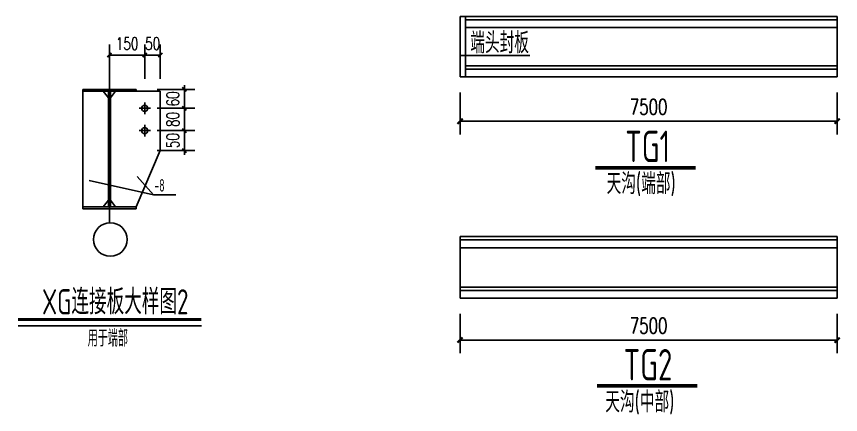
# Model space of a CAD drawing. Extents: x -17471 to 313636, y -71590 to 757901.
# Drawn here: x 224368 to 246005, y 716619 to 727068 of the extents above; entities that cross this region are included whole.
import ezdxf

# ---------------------------------------------------------------- set-up
doc = ezdxf.new("R2010")
doc.units = 0
doc.header["$LTSCALE"] = 1000
doc.header["$MEASUREMENT"] = 0
for name, color, linetype in [('11', 3, 'Continuous'), ('DOTE', 1, 'Continuous'), ('griddim', 51, 'Continuous'), ('PUB_DIM', 3, 'Continuous'), ('THICK', 6, 'Continuous'), ('TK', 7, 'Continuous'), ('板', 4, 'Continuous')]:
    doc.layers.add(name, color=color, linetype=linetype)
doc.layers.add('TEXT', color=7, linetype='Continuous', lineweight=13)
doc.styles.add('_TCH_DIM_T3', font='SIMPLEX', dxfattribs={"width": 0.705882, "bigfont": 'GBCBIG'})
doc.styles.add('TSSD_Dimension', font='Tssdeng.shx', dxfattribs={"width": 0.7, "bigfont": 'hztxt.shx'})
doc.styles.add('TSSD_NORM', font='Tssdeng.shx', dxfattribs={"width": 0.65, "bigfont": 'hztxt.shx'})
doc.dimstyles.new('_TCH_ARCH&&100', dxfattribs={"dimtxt": 297.5, "dimasz": 100, "dimexe": 250, "dimexo": 300, "dimgap": 126.25, "dimtad": 1, "dimdec": 0, "dimzin": 0, "dimdsep": 46, "dimtxsty": '_TCH_DIM_T3', "dimblk": 'ARCHTICK', "dimcen": 0.09, "dimclrt": 7, "dimazin": 2, "dimtfac": 1, "dimtdec": 0, "dimtix": 1, "dimtmove": 2, "dimatfit": 3, "dimfxl": 0, "dimtolj": 1, "dimtzin": 0, "dimarcsym": 0})

# ---------------------------------------------------------------- blocks, each defined once
blk = doc.blocks.new('_ArchTick')
at = {"color": 0, "linetype": 'ByBlock', "const_width": 0.4}
blk.add_lwpolyline([(-0.5, -0.5), (0.5, 0.5)], dxfattribs=at)
blk = doc.blocks.new('*D3123')
at = {"layer": 'Defpoints', "color": 0, "transparency": 16777216}
for p in [(8520600, -2303546), (8521546, -2303546), (8520600, -2304024)]:
    blk.add_point(p, dxfattribs=at)
at = {"layer": 'PUB_DIM', "color": 0, "lineweight": -2, "transparency": 16777216}
for p, q in [((8521546, -2303546), (8521546, -2303446)), ((8520900, -2303546), (8521796, -2303546)), ((8521546, -2304024), (8521546, -2303546)), ((8520900, -2304024), (8521796, -2304024)), ((8521546, -2304024), (8521546, -2304124))]:
    blk.add_line(p, q, dxfattribs=at)
at = {"layer": 'PUB_DIM', "color": 0, "lineweight": -2, "transparency": 16777216, "xscale": 100, "yscale": 100, "zscale": 100}
for p, rotation in [((8521546, -2303546), 270), ((8521546, -2304024), 90)]:
    blk.add_blockref('_ArchTick', p, dxfattribs=dict(at, rotation=rotation))
at = {"layer": 'PUB_DIM', "color": 7, "transparency": 16777216, "insert": (8521271, -2303785), "char_height": 297.5, "attachment_point": 5, "rotation": 90, "style": '_TCH_DIM_T3'}
blk.add_mtext('\\A1;50', dxfattribs=at)
blk = doc.blocks.new('*D3124')
at = {"layer": 'Defpoints', "color": 0, "transparency": 16777216}
for p in [(8520600, -2303014), (8521546, -2303014), (8520600, -2303546)]:
    blk.add_point(p, dxfattribs=at)
at = {"layer": 'PUB_DIM', "color": 0, "lineweight": -2, "transparency": 16777216}
for p, q in [((8520900, -2303014), (8521796, -2303014)), ((8521546, -2303014), (8521546, -2302914)), ((8521546, -2303546), (8521546, -2303014)), ((8520900, -2303546), (8521796, -2303546)), ((8521546, -2303546), (8521546, -2303646))]:
    blk.add_line(p, q, dxfattribs=at)
at = {"layer": 'PUB_DIM', "color": 0, "lineweight": -2, "transparency": 16777216, "xscale": 100, "yscale": 100, "zscale": 100}
for p, rotation in [((8521546, -2303014), 270), ((8521546, -2303546), 90)]:
    blk.add_blockref('_ArchTick', p, dxfattribs=dict(at, rotation=rotation))
at = {"layer": 'PUB_DIM', "color": 7, "transparency": 16777216, "insert": (8521271, -2303280), "char_height": 297.5, "attachment_point": 5, "rotation": 90, "style": '_TCH_DIM_T3'}
blk.add_mtext('\\A1;80', dxfattribs=at)
blk = doc.blocks.new('*D3125')
at = {"layer": 'Defpoints', "color": 0, "transparency": 16777216}
for p in [(8520600, -2302562), (8521546, -2302562), (8520600, -2303014)]:
    blk.add_point(p, dxfattribs=at)
at = {"layer": 'PUB_DIM', "color": 0, "lineweight": -2, "transparency": 16777216}
for p, q in [((8521546, -2302562), (8521546, -2302462)), ((8520900, -2302562), (8521796, -2302562)), ((8521546, -2303014), (8521546, -2302562)), ((8520900, -2303014), (8521796, -2303014)), ((8521546, -2303014), (8521546, -2303114))]:
    blk.add_line(p, q, dxfattribs=at)
at = {"layer": 'PUB_DIM', "color": 0, "lineweight": -2, "transparency": 16777216, "xscale": 100, "yscale": 100, "zscale": 100}
for p, rotation in [((8521546, -2302562), 270), ((8521546, -2303014), 90)]:
    blk.add_blockref('_ArchTick', p, dxfattribs=dict(at, rotation=rotation))
at = {"layer": 'PUB_DIM', "color": 7, "transparency": 16777216, "insert": (8521271, -2302788), "char_height": 297.5, "attachment_point": 5, "rotation": 90, "style": '_TCH_DIM_T3'}
blk.add_mtext('\\A1;60', dxfattribs=at)
blk = doc.blocks.new('*D3126')
at = {"layer": 'Defpoints', "color": 0, "transparency": 16777216}
for p in [(8520600, -2301744), (8519757, -2302607), (8520600, -2302607)]:
    blk.add_point(p, dxfattribs=at)
at = {"layer": 'PUB_DIM', "color": 0, "lineweight": -2, "transparency": 16777216}
for p, q in [((8519757, -2302307), (8519757, -2301494)), ((8520600, -2302307), (8520600, -2301494)), ((8519757, -2301744), (8520600, -2301744))]:
    blk.add_line(p, q, dxfattribs=at)
at = {"layer": 'PUB_DIM', "color": 0, "lineweight": -2, "transparency": 16777216, "xscale": 100, "yscale": 100, "zscale": 100, "rotation": 180}
blk.add_blockref('_ArchTick', (8519757, -2301744), dxfattribs=at)
at = {"layer": 'PUB_DIM', "color": 0, "lineweight": -2, "transparency": 16777216, "xscale": 100, "yscale": 100, "zscale": 100}
blk.add_blockref('_ArchTick', (8520600, -2301744), dxfattribs=at)
at = {"layer": 'PUB_DIM', "color": 7, "transparency": 16777216, "insert": (8520179, -2301469), "char_height": 297.5, "attachment_point": 5, "style": '_TCH_DIM_T3'}
blk.add_mtext('\\A1;150', dxfattribs=at)
blk = doc.blocks.new('*D3127')
at = {"layer": 'Defpoints', "color": 0, "transparency": 16777216}
for p in [(8520972, -2301744), (8520600, -2302607), (8520972, -2302607)]:
    blk.add_point(p, dxfattribs=at)
at = {"layer": 'PUB_DIM', "color": 0, "lineweight": -2, "transparency": 16777216}
for p, q in [((8520600, -2302307), (8520600, -2301494)), ((8520972, -2302307), (8520972, -2301494)), ((8520600, -2301744), (8520972, -2301744))]:
    blk.add_line(p, q, dxfattribs=at)
at = {"layer": 'PUB_DIM', "color": 0, "lineweight": -2, "transparency": 16777216, "xscale": 100, "yscale": 100, "zscale": 100, "rotation": 180}
blk.add_blockref('_ArchTick', (8520600, -2301744), dxfattribs=at)
at = {"layer": 'PUB_DIM', "color": 0, "lineweight": -2, "transparency": 16777216, "xscale": 100, "yscale": 100, "zscale": 100}
blk.add_blockref('_ArchTick', (8520972, -2301744), dxfattribs=at)
at = {"layer": 'PUB_DIM', "color": 7, "transparency": 16777216, "insert": (8520789, -2301469), "char_height": 297.5, "attachment_point": 5, "style": '_TCH_DIM_T3'}
blk.add_mtext('\\A1;50', dxfattribs=at)
blk = doc.blocks.new('*D3171')
at = {"layer": 'Defpoints', "color": 0, "transparency": 16777216}
for p in [(8534157, -2305660), (8541357, -2305660), (8541357, -2306459)]:
    blk.add_point(p, dxfattribs=at)
at = {"layer": 'PUB_DIM', "color": 0, "lineweight": -2, "transparency": 16777216}
for p, q in [((8534157, -2305960), (8534157, -2306709)), ((8541357, -2305960), (8541357, -2306709)), ((8534157, -2306459), (8541357, -2306459))]:
    blk.add_line(p, q, dxfattribs=at)
at = {"layer": 'PUB_DIM', "color": 0, "lineweight": -2, "transparency": 16777216, "xscale": 100, "yscale": 100, "zscale": 100, "rotation": 180}
blk.add_blockref('_ArchTick', (8534157, -2306459), dxfattribs=at)
at = {"layer": 'PUB_DIM', "color": 0, "lineweight": -2, "transparency": 16777216, "xscale": 100, "yscale": 100, "zscale": 100}
blk.add_blockref('_ArchTick', (8541357, -2306459), dxfattribs=at)
at = {"layer": 'PUB_DIM', "color": 7, "transparency": 16777216, "insert": (8537757, -2306184), "char_height": 297.5, "attachment_point": 5, "style": '_TCH_DIM_T3'}
blk.add_mtext('\\A1;7500', dxfattribs=at)
blk = doc.blocks.new('*D3172')
at = {"layer": 'Defpoints', "color": 0, "transparency": 16777216}
for p in [(8534157, -2301435), (8541357, -2301435), (8541357, -2302282)]:
    blk.add_point(p, dxfattribs=at)
at = {"layer": 'PUB_DIM', "color": 0, "lineweight": -2, "transparency": 16777216}
for p, q in [((8534157, -2301735), (8534157, -2302532)), ((8541357, -2301735), (8541357, -2302532)), ((8534157, -2302282), (8541357, -2302282))]:
    blk.add_line(p, q, dxfattribs=at)
at = {"layer": 'PUB_DIM', "color": 0, "lineweight": -2, "transparency": 16777216, "xscale": 100, "yscale": 100, "zscale": 100, "rotation": 180}
blk.add_blockref('_ArchTick', (8534157, -2302282), dxfattribs=at)
at = {"layer": 'PUB_DIM', "color": 0, "lineweight": -2, "transparency": 16777216, "xscale": 100, "yscale": 100, "zscale": 100}
blk.add_blockref('_ArchTick', (8541357, -2302282), dxfattribs=at)
at = {"layer": 'PUB_DIM', "color": 7, "transparency": 16777216, "insert": (8537757, -2302007), "char_height": 297.5, "attachment_point": 5, "style": '_TCH_DIM_T3'}
blk.add_mtext('\\A1;7500', dxfattribs=at)
blk = doc.blocks.new('1c')
at = {"color": 1}
for p, q in [((8520808.1, -2305079.6), (8519272.6, -2304739.6)), ((8520808.1, -2305079.6), (8520418, -2304638.6)), ((8521344.8, -2305079.6), (8520808.1, -2305079.6))]:
    blk.add_line(p, q, dxfattribs=at)
at = {"layer": '11', "color": 7}
blk.add_line((8517576.8, -2308200.3), (8521953.4, -2308200.3), dxfattribs=at)
at = {"layer": 'DOTE', "color": 8, "ltscale": 1.5}
blk.add_line((8519756.8, -2305744.7), (8519756.8, -2301856.2), dxfattribs=at)
at = {"layer": 'PUB_DIM'}
blk.add_circle((8519779.1, -2306144), 400, dxfattribs=at)
at = {"layer": 'THICK', "linetype": 'Continuous', "const_width": 75}
blk.add_lwpolyline([(8517576.8, -2308053.3), (8521953.4, -2308053.3)], dxfattribs=at)
at = {"layer": 'TK'}
for p, q in [((8520737, -2303013.9), (8520463.9, -2303013.9)), ((8520600.5, -2302877.3), (8520600.5, -2303150.5)), ((8520600.5, -2303409.4), (8520600.5, -2303682.5)), ((8520737, -2303546), (8520463.9, -2303546))]:
    blk.add_line(p, q, dxfattribs=at)
for centre in [(8520600.5, -2303013.9), (8520600.5, -2303546)]:
    blk.add_circle(centre, 74.4, dxfattribs=at)
at = {"layer": '板'}
for p, q in [((8519119.3, -2302561.6), (8519119.3, -2302606.6)), ((8519119.3, -2302561.6), (8520394.3, -2302561.6)), ((8519119.3, -2302606.6), (8520972, -2302606.6)), ((8519119.3, -2302606.6), (8519119.3, -2305411.9)), ((8519610.7, -2302606.6), (8519734.3, -2302767.5)), ((8519734.3, -2305366.9), (8519734.3, -2302606.6)), ((8519779.3, -2305366.9), (8519779.3, -2302606.6)), ((8519902.8, -2302606.6), (8519779.3, -2302767.5)), ((8520394.3, -2302561.6), (8520394.3, -2302606.6)), ((8520972, -2304024.1), (8520972, -2302606.6)), ((8520972, -2304024.1), (8520394.3, -2305366.9)), ((8519610.7, -2305366.9), (8519734.3, -2305205.9)), ((8519902.8, -2305366.9), (8519779.3, -2305205.9)), ((8519119.3, -2305411.9), (8519119.3, -2305366.9)), ((8519119.3, -2305366.9), (8520394.3, -2305366.9)), ((8519119.3, -2305411.9), (8520394.3, -2305411.9)), ((8520394.3, -2305411.9), (8520394.3, -2305366.9))]:
    blk.add_line(p, q, dxfattribs=at)
at = {"color": 1, "style": 'TSSD_Dimension', "width": 0.6}
blk.add_text('-8', height=300, dxfattribs=at).set_placement((8520829.2, -2305003))
at = {"color": 6, "style": 'TSSD_Dimension', "width": 0.6}
blk.add_text('用于端部', height=400, dxfattribs=at).set_placement((8519238.5, -2308700))
at = {"layer": 'TEXT', "style": 'TSSD_NORM', "width": 0.7}
blk.add_text('XG连接板大样图2', height=600, dxfattribs=at).set_placement((8518148.9, -2307930.1))
at = {"layer": 'PUB_DIM'}
for p1, p2, distance, text, picture, middle in [((8519756.8, -2302606.6), (8520600.5, -2302606.6), 862.7, '150', '*D3126', (8520178.6, -2301468.8)), ((8520600.5, -2303013.9), (8520600.5, -2302561.6), -946, '60', '*D3125', (8521271.4, -2302787.7)), ((8520600.5, -2303546), (8520600.5, -2303013.9), -946, '80', '*D3124', (8521271.4, -2303279.9)), ((8520600.5, -2304024.1), (8520600.5, -2303546), -946, '50', '*D3123', (8521271.4, -2303785))]:
    dim = blk.add_aligned_dim(p1=p1, p2=p2, distance=distance, text=text, dimstyle='_TCH_ARCH&&100', dxfattribs=at)
    dim.commit()
    dim.dimension.update_dxf_attribs({"geometry": picture, "text_midpoint": middle})
dim = blk.add_linear_dim(base=(8520972, -2301743.8), p1=(8520600.5, -2302606.6), p2=(8520972, -2302606.6), angle=0, text='50', dimstyle='_TCH_ARCH&&100', dxfattribs=at)
dim.commit()
dim.dimension.update_dxf_attribs({"geometry": '*D3127', "text_midpoint": (8520788.6, -2301468.8), "dimtype": 161})
blk = doc.blocks.new('天沟平面')
for p, q in [((8534157.3, -2300282.1), (8541357, -2300282.1)), ((8534157.3, -2300282.1), (8534157.3, -2301435.3)), ((8534262.9, -2300282.1), (8534262.9, -2301435.3)), ((8541357, -2300282.1), (8541357, -2301435.3)), ((8534262.9, -2300345.5), (8541357, -2300345.5)), ((8534262.9, -2300493.3), (8541357, -2300493.3)), ((8534157.3, -2301026.1), (8535487.2, -2301026.1)), ((8534262.9, -2301224.1), (8541357, -2301224.1)), ((8534262.9, -2301287.5), (8541357, -2301287.5)), ((8534157.3, -2301435.3), (8541357, -2301435.3)), ((8534157.3, -2304485), (8541357, -2304485)), ((8534157.3, -2304485), (8534157.3, -2305660.1)), ((8534157.3, -2304548.3), (8541357, -2304548.3)), ((8541357, -2304485), (8541357, -2305660.1)), ((8534157.3, -2304696.2), (8541357, -2304696.2)), ((8534157.3, -2305448.9), (8541357, -2305448.9)), ((8534157.3, -2305512.2), (8541357, -2305512.2)), ((8534157.3, -2305660.1), (8541357, -2305660.1))]:
    blk.add_line(p, q)
at = {"layer": 'griddim', "const_width": 66.7}
for points in [[(8536737.9, -2303169.9), (8538653.3, -2303169.9)], [(8536772, -2307331.7), (8538687.4, -2307331.7)]]:
    blk.add_lwpolyline(points, dxfattribs=at)
at = {"style": 'TSSD_NORM', "width": 0.7}
for s, p in [('端头封板', (8534352.3, -2300984.7)), ('天沟(端部)', (8536955.1, -2303673.2)), ('天沟(中部)', (8536929.9, -2307840.6))]:
    blk.add_text(s, height=400, dxfattribs=at).set_placement(p)
at = {"layer": 'TEXT', "style": 'TSSD_NORM', "width": 0.7}
for s, p in [('TG1', (8537310.7, -2303062.1)), ('TG2', (8537280.2, -2307229.5))]:
    blk.add_text(s, height=600, dxfattribs=at).set_placement(p)
at = {"layer": 'PUB_DIM'}
for p1, p2, distance, picture, middle in [((8534157.3, -2301435.3), (8541357, -2301435.3), -846.2, '*D3172', (8537757.2, -2302006.6)), ((8534157.3, -2305660.1), (8541357, -2305660.1), -799.4, '*D3171', (8537757.2, -2306184.4))]:
    dim = blk.add_aligned_dim(p1=p1, p2=p2, distance=distance, text='7500', dimstyle='_TCH_ARCH&&100', dxfattribs=at)
    dim.commit()
    dim.dimension.update_dxf_attribs({"geometry": picture, "text_midpoint": middle})

msp = doc.modelspace()

# ---------------------------------------------------------------- block references
for name, p, xscale, yscale, zscale in [('天沟平面', (-11500228.6, 3890435.1), 1.375208333333333, 1.375208333333333, 1.375208333333333), ('1c', (-9146345.2, 3258356.4), 1.100166666666667, 1.100166666666667, 1.100166666666667)]:
    msp.add_blockref(name, p, dxfattribs=dict(xscale=xscale, yscale=yscale, zscale=zscale))

doc.saveas('drawing.dxf')
